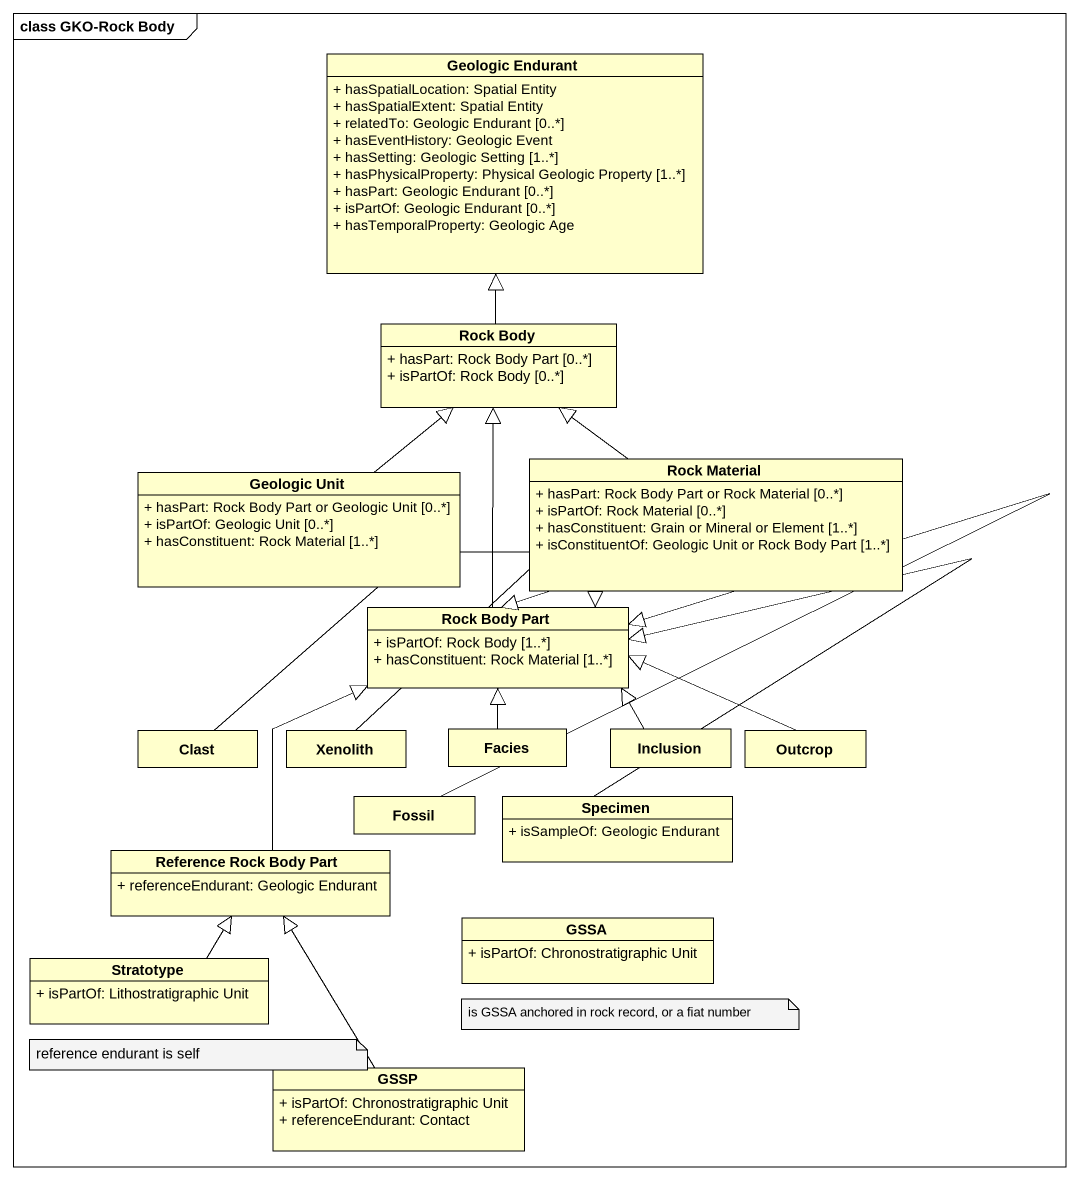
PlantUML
@startuml
mainframe class GKO-Rock Body
hide circle
hide empty members
skinparam classAttributeIconSize 0
class "Geologic Endurant" as Geologic_Endurant {
  + hasSpatialLocation: Spatial Entity
  + hasSpatialExtent: Spatial Entity
  + relatedTo: Geologic Endurant [0..*]
  + hasEventHistory: Geologic Event
  + hasSetting: Geologic Setting [1..*]
  + hasPhysicalProperty: Physical Geologic Property [1..*]
  + hasPart: Geologic Endurant [0..*]
  + isPartOf: Geologic Endurant [0..*]
  + hasTemporalProperty: Geologic Age
}
class "Rock Body" as Rock_Body {
  + hasPart: Rock Body Part [0..*]
  + isPartOf: Rock Body [0..*]
}
class "Geologic Unit" as Geologic_Unit {
  + hasPart: Rock Body Part or Geologic Unit [0..*]
  + isPartOf: Geologic Unit [0..*]
  + hasConstituent: Rock Material [1..*]
}
class "Rock Material" as Rock_Material {
  + hasPart: Rock Body Part or Rock Material [0..*]
  + isPartOf: Rock Material [0..*]
  + hasConstituent: Grain or Mineral or Element [1..*]
  + isConstituentOf: Geologic Unit or Rock Body Part [1..*]
}
class "Rock Body Part" as Rock_Body_Part {
  + isPartOf: Rock Body [1..*]
  + hasConstituent: Rock Material [1..*]
}
class Clast
class Xenolith
class Facies
class Inclusion
class Outcrop
class Fossil
class Specimen {
  + isSampleOf: Geologic Endurant
}
class "Reference Rock Body Part" as Reference_Rock_Body_Part {
  + referenceEndurant: Geologic Endurant
}
class GSSA {
  + isPartOf: Chronostratigraphic Unit
}
class Stratotype {
  + isPartOf: Lithostratigraphic Unit
}
class GSSP {
  + isPartOf: Chronostratigraphic Unit
  + referenceEndurant: Contact
}
Rock_Body -up-|> Geologic_Endurant
Geologic_Unit -up-|> Rock_Body
Rock_Material -up-|> Rock_Body
Rock_Body_Part -up-|> Rock_Body
Clast -right-|> Rock_Body_Part
Xenolith -up-|> Rock_Body_Part
Facies -up-|> Rock_Body_Part
Inclusion -left-|> Rock_Body_Part
Outcrop -left-|> Rock_Body_Part
Fossil -up-|> Rock_Body_Part
Specimen -up-|> Rock_Body_Part
Reference_Rock_Body_Part -up-|> Rock_Body_Part
Stratotype -up-|> Reference_Rock_Body_Part
GSSP -up-|> Reference_Rock_Body_Part
note as N1
  reference endurant is self
end note
note as N2
  is GSSA anchored in rock record, or a fiat number
end note
@enduml
